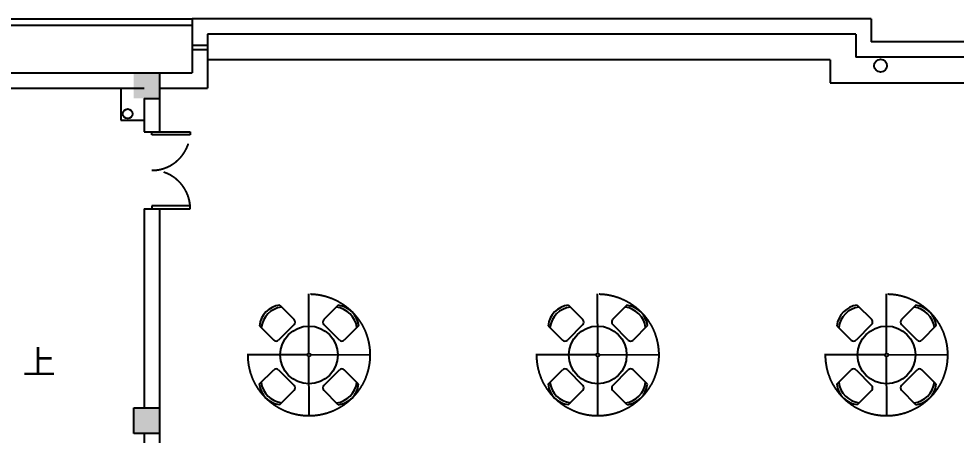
# Model space of a CAD drawing. Header units: millimetres. Extents: x 526420 to 928802, y 401925 to 509768.
# Drawn here: x 902939 to 917548, y 424214 to 430699 of the extents above; entities that cross this region are included whole.
import ezdxf
from ezdxf.enums import TextEntityAlignment as Align

# ---------------------------------------------------------------- set-up
doc = ezdxf.new("R2010")
doc.units = ezdxf.units.MM
doc.header["$LTSCALE"] = 3000
doc.header["$MEASUREMENT"] = 0
doc.linetypes.add('DASHED', pattern=[0.75, 0.5, -0.25])
doc.linetypes.add('DASHED2', pattern=[0.375, 0.25, -0.125])
doc.layers.get('0').update_dxf_attribs({"linetype": 'CONTINUOUS'})
for name, color, linetype in [('D-WALL', 7, 'CONTINUOUS'), ('P-DOOR', 7, 'CONTINUOUS'), ('P-FURNI-I', 7, 'CONTINUOUS'), ('P-TEXT', 7, 'CONTINUOUS'), ('P-WALL', 7, 'CONTINUOUS')]:
    doc.layers.add(name, color=color, linetype=linetype)
doc.styles.add('Arial', font='ARIAL.TTF')

msp = doc.modelspace()

# ---------------------------------------------------------------- linework, layer by layer
at = {"color": 0, "ltscale": 0.7}
msp.add_circle((904637, 429219), 75, dxfattribs=at)
at = {"layer": 'D-WALL', "color": 0, "ltscale": 100}
for p, q in [((896732, 429859), (905132, 429859)), ((905132, 429859), (905132, 428939)), ((896972, 429619), (904892, 429619)), ((904532, 429619), (904532, 429119)), ((904892, 429459), (905132, 429459)), ((904892, 429459), (904892, 428939)), ((905132, 429459), (905132, 428939)), ((904532, 429119), (904892, 429119)), ((904892, 428939), (905132, 428939)), ((904892, 427739), (904892, 424639)), ((904892, 427739), (905132, 427739)), ((905132, 427739), (905132, 424239)), ((905132, 427739), (905132, 424639)), ((904732, 424639), (905132, 424639)), ((904732, 424239), (904732, 424639)), ((905132, 424639), (905132, 424239)), ((905132, 424239), (904732, 424239)), ((904892, 424239), (904892, 422159)), ((905132, 424239), (905132, 422159))]:
    msp.add_line(p, q, dxfattribs=at)
at = {"layer": 'D-WALL', "color": 0}
for points in [[(904732, 429859), (905132, 429859), (904732, 429459), (905132, 429459)], [(904732, 424239), (905132, 424239), (904732, 424639), (905132, 424639)], [(904732, 424239), (905132, 424239), (904732, 424639), (905132, 424639)]]:
    msp.add_solid(points, dxfattribs=at)
at = {"layer": 'P-DOOR', "color": 0}
for p, q in [((905012, 428894), (905012, 428939)), ((905012, 428939), (905612, 428939)), ((905612, 428939), (905612, 428894)), ((905612, 428894), (905012, 428894)), ((905612, 427784), (905012, 427784)), ((905012, 427784), (905012, 427739)), ((905612, 427739), (905612, 427784)), ((905012, 427739), (905612, 427739))]:
    msp.add_line(p, q, dxfattribs=at)
at = {"layer": 'P-DOOR', "color": 0, "linetype": 'DASHED2'}
for centre, start, end in [((905012, 428939), 270, 0), ((905012, 427739), 0, 90)]:
    msp.add_arc(centre, 600, start, end, dxfattribs=at)
at = {"layer": 'P-FURNI-I', "color": 0, "linetype": 'DASHED', "ltscale": 2}
for p, q in [((907462, 425489), (907460, 426414)), ((911962, 425489), (911960, 426414)), ((916462, 425489), (916460, 426414)), ((907437, 425464), (906512, 425466)), ((907464, 424514), (907462, 425439)), ((908412, 425462), (907487, 425464)), ((911937, 425464), (911012, 425466)), ((911964, 424514), (911962, 425439)), ((912912, 425462), (911987, 425464)), ((916437, 425464), (915512, 425466)), ((916464, 424514), (916462, 425439)), ((917412, 425462), (916487, 425464))]:
    msp.add_line(p, q, dxfattribs=at)
at = {"layer": 'P-FURNI-I', "color": 0}
for p, q in [((907006, 426239), (907231, 426014)), ((907917, 426238), (907694, 426014)), ((911506, 426239), (911731, 426014)), ((912417, 426238), (912194, 426014)), ((916006, 426239), (916231, 426014)), ((916917, 426238), (916694, 426014)), ((906689, 425919), (906912, 425696)), ((907230, 425939), (906988, 425697)), ((907937, 425697), (907695, 425939)), ((908237, 425921), (908012, 425696)), ((911189, 425919), (911412, 425696)), ((911730, 425939), (911488, 425697)), ((912437, 425697), (912195, 425939)), ((912737, 425921), (912512, 425696)), ((915689, 425919), (915912, 425696)), ((916230, 425939), (915988, 425697)), ((916937, 425697), (916695, 425939)), ((917237, 425921), (917012, 425696)), ((906687, 425007), (906912, 425232)), ((906988, 425232), (907230, 424990)), ((907695, 424990), (907937, 425232)), ((908236, 425009), (908012, 425232)), ((911187, 425007), (911412, 425232)), ((911488, 425232), (911730, 424990)), ((912195, 424990), (912437, 425232)), ((912736, 425009), (912512, 425232)), ((915687, 425007), (915912, 425232)), ((915988, 425232), (916230, 424990)), ((916695, 424990), (916937, 425232)), ((917236, 425009), (917012, 425232)), ((907007, 424691), (907231, 424914)), ((907919, 424689), (907694, 424914)), ((911507, 424691), (911731, 424914)), ((912419, 424689), (912194, 424914)), ((916007, 424691), (916231, 424914)), ((916919, 424689), (916694, 424914))]:
    msp.add_line(p, q, dxfattribs=at)
at = {"layer": 'P-FURNI-I', "color": 0, "linetype": 'DASHED', "ltscale": 2}
for centre in [(907462, 425464), (911962, 425464), (916462, 425464)]:
    msp.add_circle(centre, 950, dxfattribs=at)
at = {"layer": 'P-FURNI-I', "color": 0, "linetype": 'Continuous'}
for centre, radius in [((907462, 425464), 450), ((911962, 425464), 450), ((916462, 425464), 450), ((907462, 425464), 25), ((911962, 425464), 25), ((916462, 425464), 25)]:
    msp.add_circle(centre, radius, dxfattribs=at)
at = {"layer": 'P-FURNI-I', "color": 0}
for centre, radius, start, end in [((907043, 425885), 356, 96.052, 174.4592), ((907081, 425847), 366, 97.298, 173.1829), ((907845, 425845), 366, 7.298, 83.1829), ((907883, 425883), 356, 6.052, 84.4592), ((911543, 425885), 356, 96.052, 174.4592), ((911581, 425847), 366, 97.298, 173.1829), ((912345, 425845), 366, 7.298, 83.1829), ((912383, 425883), 356, 6.052, 84.4592), ((916043, 425885), 356, 96.052, 174.4592), ((916081, 425847), 366, 97.298, 173.1829), ((916845, 425845), 366, 7.298, 83.1829), ((916883, 425883), 356, 6.052, 84.4592), ((907190, 425977), 54.9, 315.9197, 42.7791), ((907734, 425977), 54.9, 137.2209, 224.0803), ((911690, 425977), 54.9, 315.9197, 42.7791), ((912234, 425977), 54.9, 137.2209, 224.0803), ((916190, 425977), 54.9, 315.9197, 42.7791), ((916734, 425977), 54.9, 137.2209, 224.0803), ((906950, 425736), 54.9, 227.2209, 314.0803), ((907975, 425736), 54.9, 225.9197, 312.7791), ((911450, 425736), 54.9, 227.2209, 314.0803), ((912475, 425736), 54.9, 225.9197, 312.7791), ((915950, 425736), 54.9, 227.2209, 314.0803), ((916975, 425736), 54.9, 225.9197, 312.7791), ((906950, 425192), 54.9, 45.9197, 132.7791), ((907975, 425192), 54.9, 47.2209, 134.0803), ((911450, 425192), 54.9, 45.9197, 132.7791), ((912475, 425192), 54.9, 47.2209, 134.0803), ((915950, 425192), 54.9, 45.9197, 132.7791), ((916975, 425192), 54.9, 47.2209, 134.0803), ((907041, 425045), 356, 186.052, 264.4592), ((907079, 425083), 366, 187.298, 263.1829), ((907190, 424951), 54.9, 317.2209, 44.0803), ((907734, 424951), 54.9, 135.9197, 222.7791), ((907844, 425081), 366, 277.298, 353.1829), ((907881, 425043), 356, 276.052, 354.4592), ((911541, 425045), 356, 186.052, 264.4592), ((911579, 425083), 366, 187.298, 263.1829), ((911690, 424951), 54.9, 317.2209, 44.0803), ((912234, 424951), 54.9, 135.9197, 222.7791), ((912344, 425081), 366, 277.298, 353.1829), ((912381, 425043), 356, 276.052, 354.4592), ((916041, 425045), 356, 186.052, 264.4592), ((916079, 425083), 366, 187.298, 263.1829), ((916190, 424951), 54.9, 317.2209, 44.0803), ((916734, 424951), 54.9, 135.9197, 222.7791), ((916844, 425081), 366, 277.298, 353.1829), ((916881, 425043), 356, 276.052, 354.4592)]:
    msp.add_arc(centre, radius, start, end, dxfattribs=at)
at = {"layer": 'P-WALL', "color": 0, "ltscale": 100}
for p, q in [((896222, 430699), (905642, 430699)), ((916222, 430699), (905642, 430699)), ((905642, 430699), (905642, 429859)), ((916222, 430699), (916222, 430339)), ((896222, 430599), (905642, 430599)), ((915982, 430459), (905882, 430459)), ((905882, 430459), (905882, 429619)), ((915982, 430459), (915982, 430099)), ((905882, 430283), (905642, 430283)), ((921392, 430339), (916222, 430339)), ((905882, 430213), (905642, 430213)), ((921152, 430099), (915982, 430099)), ((915582, 430059), (905882, 430059)), ((915582, 430059), (915582, 429699)), ((905132, 429859), (905642, 429859)), ((915582, 429699), (920752, 429699)), ((905132, 429619), (905882, 429619))]:
    msp.add_line(p, q, dxfattribs=at)
msp.add_circle((916369, 429968), 100, dxfattribs=at)

# ---------------------------------------------------------------- texts
at = {"layer": 'P-TEXT', "color": 0, "style": 'Arial'}
msp.add_text('上', height=375, dxfattribs=at).set_placement((903512, 425166), align=Align.RIGHT)

doc.saveas('drawing.dxf')
